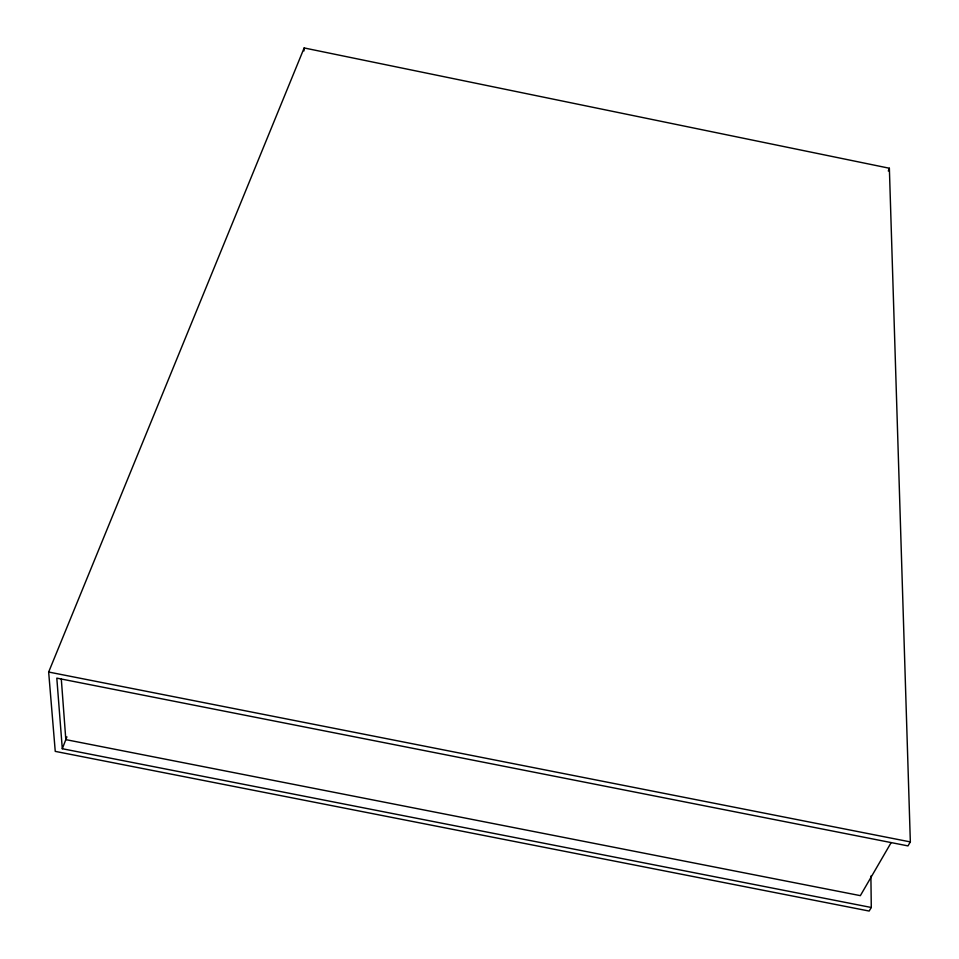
<?xml version="1.0" encoding="UTF-8"?>
<svg xmlns="http://www.w3.org/2000/svg" width="959" height="959" viewBox="0 0 959 959"><rect width="100%" height="100%" fill="white"/><g stroke="black" fill="none" stroke-linecap="round" stroke-linejoin="round"><path stroke-width="1.44" d="M303.967 50.935L304.159 47.95L889.365 168.245L910.343 841.918L907.969 845.898L56.809 678.133L62.299 748.727L871.287 907.478L870.892 876.035M888.31 171.026L889.365 168.245M62.299 748.727L66.902 736.836M871.287 907.478L869.154 911.05L55.25 751.376L48.657 672.031L304.159 47.95M891.067 842.757L860.355 895.646L65.823 739.629L61.316 679.212M48.657 672.031L910.343 841.918"/></g></svg>
